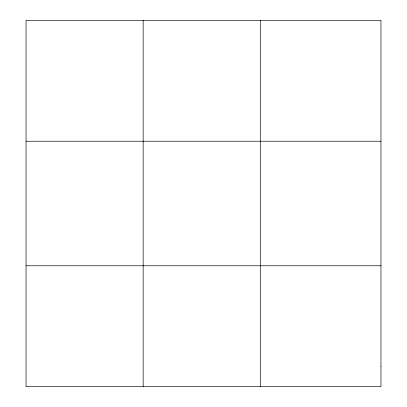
<?xml version="1.0" encoding="UTF-8"?>
<svg xmlns="http://www.w3.org/2000/svg" width="407" height="407" viewBox="0 0 407 407"><rect width="100%" height="100%" fill="white"/><g stroke="black" fill="none" stroke-linecap="round" stroke-linejoin="round"><path stroke-width="0.61" d="M143.162 20.35L143.162 386.65M260.287 20.35L260.287 386.65M26.038 141.229L380.962 141.229M26.038 265.771L380.962 265.771M380.962 366.504L380.962 386.65L26.038 386.65L26.038 20.35L380.962 20.35L380.962 366.504"/></g></svg>
